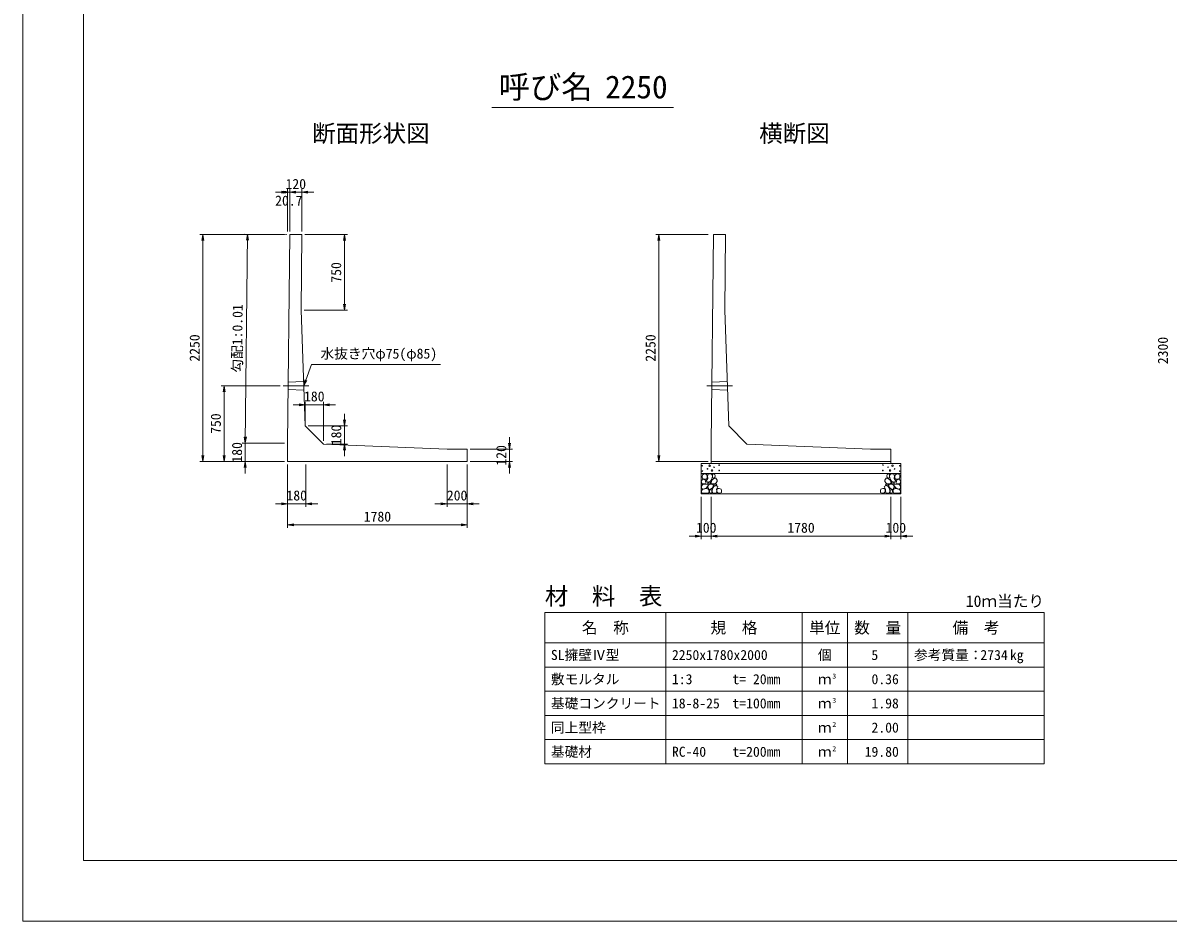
# Model space of a CAD drawing. Units: millimetres at full size, sheet at 1:30. Extents: x 0 to 25230, y 0 to 17820.
# Drawn here: x 0 to 11354, y 0 to 8910 of the extents above; entities that cross this region are included whole.
import ezdxf
from ezdxf.enums import TextEntityAlignment as Align

# ---------------------------------------------------------------- set-up
doc = ezdxf.new("R2010")
doc.units = ezdxf.units.MM
doc.header["$LTSCALE"] = 30
doc.linetypes.add('CHAIN', pattern=[18.5, 12, -1.5, 3.5, -1.5])
doc.linetypes.add('DASHED_SPACED', pattern=[12, 6, -6])
for name, color, linetype, lineweight in [('D-BMK', 2, 'CHAIN', 13), ('D-DCR-HCHn', 4, 'Continuous', 9), ('D-MTR-FRAM', 7, 'Continuous', 13), ('D-MTR-LINE', 7, 'Continuous', 13), ('D-STR-DIM', 7, 'Continuous', 13), ('D-STR-STRn', 1, 'Continuous', 13), ('D-STR-TXT', 7, 'Continuous', 13), ('D-TTL', 2, 'Continuous', 13), ('D-TTL-TXT', 7, 'Continuous', 13)]:
    doc.layers.add(name, color=color, linetype=linetype, lineweight=lineweight)
doc.layers.add('D-MTR', color=7, linetype='Continuous')
doc.layers.add('D-MTR-TXT', color=7, linetype='Continuous')
doc.styles.add('ＭＳ ゴシック', font='')
doc.styles.get('ＭＳ ゴシック').set_extended_font_data('MS Gothic')

# ---------------------------------------------------------------- blocks, each defined once
blk = doc.blocks.new('open_arrow')
at = {"color": 0, "linetype": 'Continuous', "lineweight": -2}
blk.add_lwpolyline([(7.5, 1.25), (0, 0), (7.5, -1.25)], dxfattribs=at)

msp = doc.modelspace()

# ---------------------------------------------------------------- linework, layer by layer
at = {"layer": 'D-BMK'}
for p, q in [((2580.7, 5310), (2834.79, 5310)), ((6780.7, 5310), (7034.79, 5310))]:
    msp.add_line(p, q, dxfattribs=at)
at = {"layer": 'D-DCR-HCHn'}
for points in [[(6776.2, 4431.59), (6755.4, 4436.22), (6736.9, 4426.97), (6734.59, 4406.17), (6739.21, 4389.99), (6762.33, 4383.05), (6778.51, 4383.05), (6785.44, 4394.61), (6785.44, 4420.04)], [(6794.69, 4433.91), (6787.76, 4413.1), (6790.07, 4389.99), (6773.89, 4364.56), (6794.69, 4353), (6817.8, 4364.56), (6831.67, 4383.05), (6836.3, 4413.1), (6831.67, 4429.28), (6817.8, 4436.22)], [(6838.61, 4429.28), (6838.61, 4401.55), (6850.16, 4394.61), (6861.72, 4401.55), (6864.03, 4417.73), (6861.72, 4431.59), (6845.54, 4436.22)], [(8591.39, 4429.28), (8591.39, 4401.55), (8579.84, 4394.61), (8568.28, 4401.55), (8565.97, 4417.73), (8568.28, 4431.59), (8584.46, 4436.22)], [(8635.31, 4433.91), (8642.24, 4413.1), (8639.93, 4389.99), (8656.11, 4364.56), (8635.31, 4353), (8612.2, 4364.56), (8598.33, 4383.05), (8593.7, 4413.1), (8598.33, 4429.28), (8612.2, 4436.22)], [(8653.8, 4431.59), (8674.6, 4436.22), (8693.1, 4426.97), (8695.41, 4406.17), (8690.79, 4389.99), (8667.67, 4383.05), (8651.49, 4383.05), (8644.56, 4394.61), (8644.56, 4420.04)], [(6732.28, 4373.81), (6725.35, 4353), (6734.59, 4339.14), (6757.71, 4336.82), (6773.49, 4343.6), (6766.95, 4359.94), (6771.58, 4369.18), (6762.33, 4378.43), (6748.46, 4383.05)], [(6776.16, 4297.01), (6793.28, 4322.69), (6791.14, 4329.11), (6767.59, 4335.53), (6746.19, 4333.39), (6731.21, 4320.55), (6729.07, 4305.57), (6731.21, 4290.59), (6748.33, 4286.31)], [(6799.31, 4353), (6787.76, 4343.76), (6792.38, 4336.82), (6808.56, 4336.82), (6815.49, 4339.14), (6820.12, 4348.38), (6813.18, 4355.32)], [(6836.08, 4297.01), (6846.78, 4322.69), (6838.22, 4333.39), (6812.54, 4333.39), (6801.84, 4329.11), (6791.14, 4314.13), (6791.14, 4301.29), (6801.84, 4284.17), (6814.68, 4282.03)], [(6833.98, 4378.43), (6822.43, 4350.69), (6831.67, 4339.14), (6859.41, 4339.14), (6870.97, 4343.76), (6882.53, 4359.94), (6882.53, 4373.81), (6870.97, 4392.3), (6857.1, 4394.61)], [(6872.47, 4245.64), (6878.89, 4264.91), (6876.75, 4286.31), (6891.73, 4309.85), (6872.47, 4320.55), (6851.06, 4309.85), (6838.22, 4292.73), (6833.94, 4264.91), (6838.22, 4249.92), (6851.06, 4243.5)], [(6868.19, 4320.55), (6878.89, 4329.11), (6874.61, 4335.53), (6859.62, 4335.53), (6853.2, 4333.39), (6848.92, 4324.83), (6855.34, 4318.41)], [(8557.53, 4245.64), (8551.11, 4264.91), (8553.25, 4286.31), (8538.27, 4309.85), (8557.53, 4320.55), (8578.94, 4309.85), (8591.78, 4292.73), (8596.06, 4264.91), (8591.78, 4249.92), (8578.94, 4243.5)], [(8596.02, 4378.43), (8607.57, 4350.69), (8598.33, 4339.14), (8570.59, 4339.14), (8559.03, 4343.76), (8547.47, 4359.94), (8547.47, 4373.81), (8559.03, 4392.3), (8572.9, 4394.61)], [(8561.81, 4320.55), (8551.11, 4329.11), (8555.39, 4335.53), (8570.38, 4335.53), (8576.8, 4333.39), (8581.08, 4324.83), (8574.66, 4318.41)], [(8593.92, 4297.01), (8583.22, 4322.69), (8591.78, 4333.39), (8617.46, 4333.39), (8628.16, 4329.11), (8638.86, 4314.13), (8638.86, 4301.29), (8628.16, 4284.17), (8615.32, 4282.03)], [(8630.69, 4353), (8642.24, 4343.76), (8637.62, 4336.82), (8621.44, 4336.82), (8614.51, 4339.14), (8609.88, 4348.38), (8616.82, 4355.32)], [(8653.84, 4297.01), (8636.72, 4322.69), (8638.86, 4329.11), (8662.41, 4335.53), (8683.81, 4333.39), (8698.79, 4320.55), (8700.93, 4305.57), (8698.79, 4290.59), (8681.67, 4286.31)], [(8697.72, 4373.81), (8704.65, 4353), (8695.41, 4339.14), (8672.29, 4336.82), (8656.51, 4343.6), (8663.05, 4359.94), (8658.42, 4369.18), (8667.67, 4378.43), (8681.54, 4383.05)], [(6784.72, 4243.5), (6799.7, 4249.92), (6803.98, 4271.33), (6795.42, 4286.31), (6780.44, 4290.59), (6761.17, 4288.45), (6739.77, 4279.89), (6729.07, 4267.05), (6729.07, 4252.06), (6735.49, 4243.5), (6761.17, 4245.64)], [(6831.8, 4249.92), (6831.8, 4275.61), (6821.1, 4282.03), (6810.4, 4275.61), (6808.26, 4260.62), (6810.4, 4247.78), (6825.38, 4243.5)], [(6889.59, 4247.78), (6908.85, 4243.5), (6925.97, 4252.06), (6928.11, 4271.33), (6923.83, 4286.31), (6902.43, 4292.73), (6887.45, 4292.73), (6881.03, 4282.03), (6881.03, 4258.48)], [(8540.41, 4247.78), (8521.15, 4243.5), (8504.03, 4252.06), (8501.89, 4271.33), (8506.17, 4286.31), (8527.57, 4292.73), (8542.55, 4292.73), (8548.97, 4282.03), (8548.97, 4258.48)], [(8598.2, 4249.92), (8598.2, 4275.61), (8608.9, 4282.03), (8619.6, 4275.61), (8621.74, 4260.62), (8619.6, 4247.78), (8604.62, 4243.5)], [(8645.28, 4243.5), (8630.3, 4249.92), (8626.02, 4271.33), (8634.58, 4286.31), (8649.56, 4290.59), (8668.83, 4288.45), (8690.23, 4279.89), (8700.93, 4267.05), (8700.93, 4252.06), (8694.51, 4243.5), (8668.83, 4245.64)]]:
    msp.add_lwpolyline(points, close=True, dxfattribs=at)
for centre, radius in [((6735.73, 4517.43), 3), ((6736.87, 4463.92), 3), ((6787.29, 4485.76), 3), ((6808.34, 4517.43), 7.5), ((6831.66, 4469.97), 7.5), ((6852.71, 4501.64), 3), ((6903.13, 4523.48), 3), ((6904.27, 4469.97), 3), ((8525.73, 4469.97), 3), ((8526.87, 4523.48), 3), ((8577.29, 4501.64), 3), ((8598.34, 4469.97), 7.5), ((8621.66, 4517.43), 7.5), ((8642.71, 4485.76), 3), ((8693.13, 4463.92), 3), ((8694.27, 4517.43), 3)]:
    msp.add_circle(centre, radius, dxfattribs=at)
at = {"layer": 'D-MTR-FRAM'}
for p, q in [((5175, 3060), (10125, 3060)), ((5175, 3060), (5175, 1560)), ((10125, 3060), (10125, 1560)), ((5175, 1560), (10125, 1560))]:
    msp.add_line(p, q, dxfattribs=at)
at = {"layer": 'D-MTR-LINE'}
for p, q in [((6375, 3060), (6375, 1560)), ((7725, 3060), (7725, 1560)), ((8175, 3060), (8175, 1560)), ((8775, 3060), (8775, 1560)), ((5175, 2760), (10125, 2760)), ((5175, 2520), (10125, 2520)), ((5175, 2280), (10125, 2280)), ((5175, 2040), (10125, 2040)), ((5175, 1800), (10125, 1800))]:
    msp.add_line(p, q, dxfattribs=at)
at = {"layer": 'D-STR-DIM'}
for p, q in [((2765.7, 7229.79), (2505, 7229.79)), ((2525.7, 7229.79), (2885.71, 7229.79)), ((2625, 6840), (2625, 7259.79)), ((2645.7, 6840), (2645.7, 7259.79)), ((2645.7, 6840), (2645.7, 7259.79)), ((2765.71, 6840), (2765.71, 7259.79)), ((2615.7, 6810.3), (2196.02, 6814.5)), ((2205.32, 4744.2), (2226.02, 6814.2)), ((2595, 6810), (1755, 6810)), ((1785, 4560), (1785, 6810)), ((2795.71, 6810), (3218.21, 6810)), ((3188.21, 6810), (3188.21, 6060)), ((6795, 6810), (6275, 6810)), ((6305, 4560), (6305, 6810)), ((2788.21, 6060), (3218.21, 6060)), ((2550.7, 5310), (1965, 5310)), ((1995, 4560), (1995, 5310)), ((3098.88, 5122.55), (2678.88, 5122.55)), ((2798.88, 4942.55), (2798.88, 5152.55)), ((2978.88, 4762.55), (2978.88, 5152.55)), ((3188.88, 5032.55), (3188.88, 4612.55)), ((2828.88, 4912.55), (3218.88, 4912.55)), ((2205, 4440), (2205, 4860)), ((4825, 4440), (4825, 4800)), ((2595, 4740), (2175, 4740)), ((2595, 4740.3), (2175.32, 4744.5)), ((3008.88, 4732.55), (3218.88, 4732.55)), ((4435, 4680), (4855, 4680)), ((2595, 4560), (1755, 4560)), ((2595, 4560), (1965, 4560)), ((2595, 4560), (2175, 4560)), ((4435, 4560), (4855, 4560)), ((6795, 4560), (6275, 4560)), ((2625, 4530), (2625, 4110)), ((2625, 4530), (2625, 3900)), ((2805, 4530), (2805, 4110)), ((4205, 4530), (4205, 4110)), ((4405, 4530), (4405, 3900)), ((4405, 4530), (4405, 4110)), ((6725, 4210), (6725, 3790)), ((6825, 4210), (6825, 3790)), ((6825, 4210), (6825, 3790)), ((8605, 4210), (8605, 3790)), ((8605, 4210), (8605, 3790)), ((8705, 4210), (8705, 3790)), ((2505, 4140), (2925, 4140)), ((4085, 4140), (4525, 4140)), ((2625, 3930), (4405, 3930)), ((6945, 3820), (6605, 3820)), ((6825, 3820), (8605, 3820)), ((8485, 3820), (8825, 3820))]:
    msp.add_line(p, q, dxfattribs=at)
at = {"layer": 'D-STR-STRn'}
for p, q in [((2625, 4740), (2645.7, 6810)), ((2645.7, 6810), (2765.71, 6810)), ((2758.21, 6060), (2765.71, 6810)), ((6825, 4740), (6845.7, 6810)), ((6845.7, 6810), (6965.71, 6810)), ((6958.21, 6060), (6965.71, 6810)), ((2758.21, 6060), (2798.88, 4912.55)), ((6958.21, 6060), (6998.88, 4912.55)), ((2978.88, 4732.55), (2798.88, 4912.55)), ((7178.88, 4732.55), (6998.88, 4912.55)), ((2625, 4560), (2625, 4740)), ((2978.88, 4732.55), (4205, 4680)), ((4405, 4680), (4205, 4680)), ((4405, 4560), (4405, 4680)), ((6825, 4560), (6825, 4740)), ((7178.88, 4732.55), (8405, 4680)), ((8405, 4680), (8605, 4680)), ((8605, 4560), (8605, 4680)), ((2625, 4560), (4405, 4560)), ((6825, 4560), (6825, 4540)), ((6825, 4560), (8605, 4560)), ((8605, 4560), (8605, 4540)), ((6725, 4240), (6725, 4540)), ((6725, 4540), (8705, 4540)), ((6725, 4440), (8705, 4440)), ((8705, 4540), (8705, 4240)), ((6725, 4240), (8705, 4240))]:
    msp.add_line(p, q, dxfattribs=at)
at = {"layer": 'D-STR-STRn', "linetype": 'DASHED_SPACED'}
for p, q in [((2631.08, 5347.5), (2783.29, 5352.49)), ((6831.08, 5347.5), (6983.29, 5352.49)), ((2630.33, 5272.5), (2786.3, 5267.49)), ((6830.33, 5272.5), (6986.3, 5267.49))]:
    msp.add_line(p, q, dxfattribs=at)
at = {"layer": 'D-STR-TXT'}
msp.add_lwpolyline([(2784.79, 5310), (2805.07, 5366.47), (2860.18, 5520), (4139.82, 5520)], dxfattribs=at)
at = {"layer": 'D-TTL'}
for points in [[(0, 0), (25230, 0), (25230, 17820), (0, 17820)], [(600, 600), (24630, 600), (24630, 17220), (600, 17220)]]:
    msp.add_lwpolyline(points, close=True, dxfattribs=at)
at = {"layer": 'D-TTL-TXT'}
msp.add_line((4650, 8070), (6450, 8070), dxfattribs=at)

# ---------------------------------------------------------------- block references
at = {"layer": 'D-STR-DIM', "xscale": 8, "yscale": 8}
for p, rotation in [((2625, 7229.79), 180), ((2645.7, 7229.79), 180), ((2226.02, 6814.2), 269.4), ((1785, 6810), 270), ((3188.21, 6810), 270), ((6305, 6810), 270), ((3188.21, 6060), 90), ((1995, 5310), 270), ((2798.88, 5122.55), 180), ((3188.88, 4912.55), 90), ((2205, 4740), 90), ((2205.32, 4744.2), 89.4), ((3188.88, 4732.55), 270), ((4825, 4680), 90), ((1785, 4560), 90), ((1995, 4560), 90), ((2205, 4560), 270), ((4825, 4560), 270), ((6305, 4560), 90), ((2625, 4140), 180), ((4205, 4140), 180), ((4405, 3930), 180), ((6725, 3820), 180), ((8605, 3820), 180), ((8605, 3820), 180)]:
    msp.add_blockref('open_arrow', p, dxfattribs=dict(at, rotation=rotation))
for p in [(2645.7, 7229.79), (2765.71, 7229.79), (2978.88, 5122.55), (2805, 4140), (4405, 4140), (2625, 3930), (6825, 3820), (6825, 3820), (8705, 3820)]:
    msp.add_blockref('open_arrow', p, dxfattribs=at)
at = {"layer": 'D-STR-TXT', "xscale": 8, "yscale": 8, "rotation": 70.3}
msp.add_blockref('open_arrow', (2784.79, 5310), dxfattribs=at)

# ---------------------------------------------------------------- texts
at = {"layer": 'D-MTR', "style": 'ＭＳ ゴシック'}
msp.add_text('材\u3000料\u3000表', height=170.9, dxfattribs=at).set_placement((5175, 3087.23), align=Align.BOTTOM_LEFT)
msp.add_text('10ｍ当たり', height=113.9, dxfattribs=at).set_placement((10125, 3083.15), align=Align.BOTTOM_RIGHT)
at = {"layer": 'D-MTR-TXT', "style": 'ＭＳ ゴシック'}
for s, height, p in [('名\u3000称', 113.9, (5775, 2910)), ('規\u3000格', 113.9, (7050, 2910)), ('単位', 113.9, (7950, 2910)), ('数\u3000量', 113.9, (8475, 2910)), ('備\u3000考', 113.9, (9450, 2910)), ('個', 99.69, (7950, 2640)), ('ｍ', 99.69, (7950, 2400)), ('ｍ', 99.69, (7950, 2160)), ('ｍ', 99.69, (7950, 1920)), ('ｍ', 99.69, (7950, 1680))]:
    msp.add_text(s, height=height, dxfattribs=at).set_placement(p, align=Align.MIDDLE_CENTER)
for s, p in [('SL擁壁Ⅳ型', (5235, 2640)), ('2250x1780x2000', (6435, 2640)), ('参考質量：    kg', (8835, 2640)), ('敷モルタル', (5235, 2400)), ('1:3', (6435, 2400)), ('t= 20mm', (7035, 2400)), ('基礎コンクリート', (5235, 2160)), ('18-8-25', (6435, 2160)), ('t=100mm', (7035, 2160)), ('同上型枠', (5235, 1920)), ('基礎材', (5235, 1680)), ('RC-40', (6435, 1680)), ('t=200mm', (7035, 1680))]:
    msp.add_text(s, height=99.69, dxfattribs=at).set_placement(p, align=Align.MIDDLE_LEFT)
for s, p in [('5', (8480.33, 2640)), ('2734', (9765, 2640)), ('0.36', (8685, 2400)), ('1.98', (8685, 2160)), ('2.00', (8685, 1920)), ('19.80', (8685, 1680))]:
    msp.add_text(s, height=99.69, dxfattribs=at).set_placement(p, align=Align.MIDDLE_RIGHT)
for s, p in [('3', (8025, 2390.44)), ('3', (8025, 2150.44)), ('2', (8025, 1910.44)), ('2', (8025, 1670.44))]:
    msp.add_text(s, height=49.84, dxfattribs=at).set_placement(p, align=Align.BOTTOM_LEFT)
at = {"layer": 'D-STR-DIM', "style": 'ＭＳ ゴシック'}
for s, p in [('120', (2705.7, 7312.29)), ('20.7', (2636.6, 7147.29)), ('180', (2888.88, 5205.05)), ('180', (2715, 4222.5)), ('200', (4305, 4222.5)), ('1780', (3515, 4012.5)), ('100', (6775, 3902.5)), ('1780', (7715, 3902.5)), ('100', (8655, 3902.5))]:
    msp.add_text(s, height=99.69, dxfattribs=at).set_placement(p, align=Align.MIDDLE_CENTER)
for s, rotation, p in [('750', 90, (3105.71, 6435)), ('勾配1:0.01', 89.427, (2125.45, 5780.1)), ('2250', 90, (1702.5, 5685)), ('2250', 90, (6222.5, 5685)), ('2300', 90, (11302.5, 5660)), ('750', 90, (1912.5, 4935)), ('180', 90, (3106.38, 4822.55)), ('180', 90, (2122.5, 4650)), ('120', 90, (4742.5, 4620))]:
    msp.add_text(s, height=99.69, rotation=rotation, dxfattribs=at).set_placement(p, align=Align.MIDDLE_CENTER)
at = {"layer": 'D-STR-TXT', "style": 'ＭＳ ゴシック'}
msp.add_text('水抜き穴φ75(φ85)', height=99.69, dxfattribs=at).set_placement((2950.18, 5550), align=Align.BOTTOM_LEFT)
at = {"layer": 'D-TTL-TXT', "style": 'ＭＳ ゴシック'}
for s, height, p in [('呼び名', 227.9, (5182.5, 8092.5)), ('2250', 227.9, (6082.5, 8092.5)), ('断面形状図', 170.9, (3450, 7677.23)), ('横断図', 170.9, (7650, 7677.23))]:
    msp.add_text(s, height=height, dxfattribs=at).set_placement(p, align=Align.BOTTOM_CENTER)

doc.saveas('drawing.dxf')
